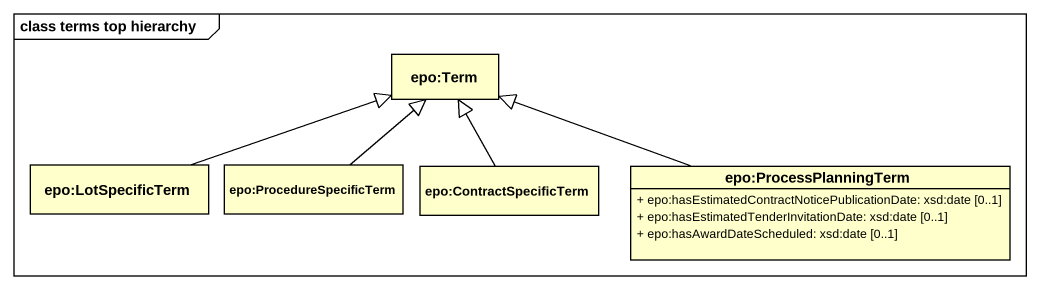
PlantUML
@startuml
mainframe class terms top hierarchy
hide circle
hide empty members
skinparam classAttributeIconSize 0
class "epo:Term" as epo_Term
class "epo:LotSpecificTerm" as epo_LotSpecificTerm
class "epo:ProcedureSpecificTerm" as epo_ProcedureSpecificTerm
class "epo:ContractSpecificTerm" as epo_ContractSpecificTerm
class "epo:ProcessPlanningTerm" as epo_ProcessPlanningTerm {
  + epo:hasEstimatedContractNoticePublicationDate: xsd:date [0..1]
  + epo:hasEstimatedTenderInvitationDate: xsd:date [0..1]
  + epo:hasAwardDateScheduled: xsd:date [0..1]
}
epo_LotSpecificTerm -right-|> epo_Term
epo_ProcedureSpecificTerm -up-|> epo_Term
epo_ContractSpecificTerm -up-|> epo_Term
epo_ProcessPlanningTerm -left-|> epo_Term
@enduml
